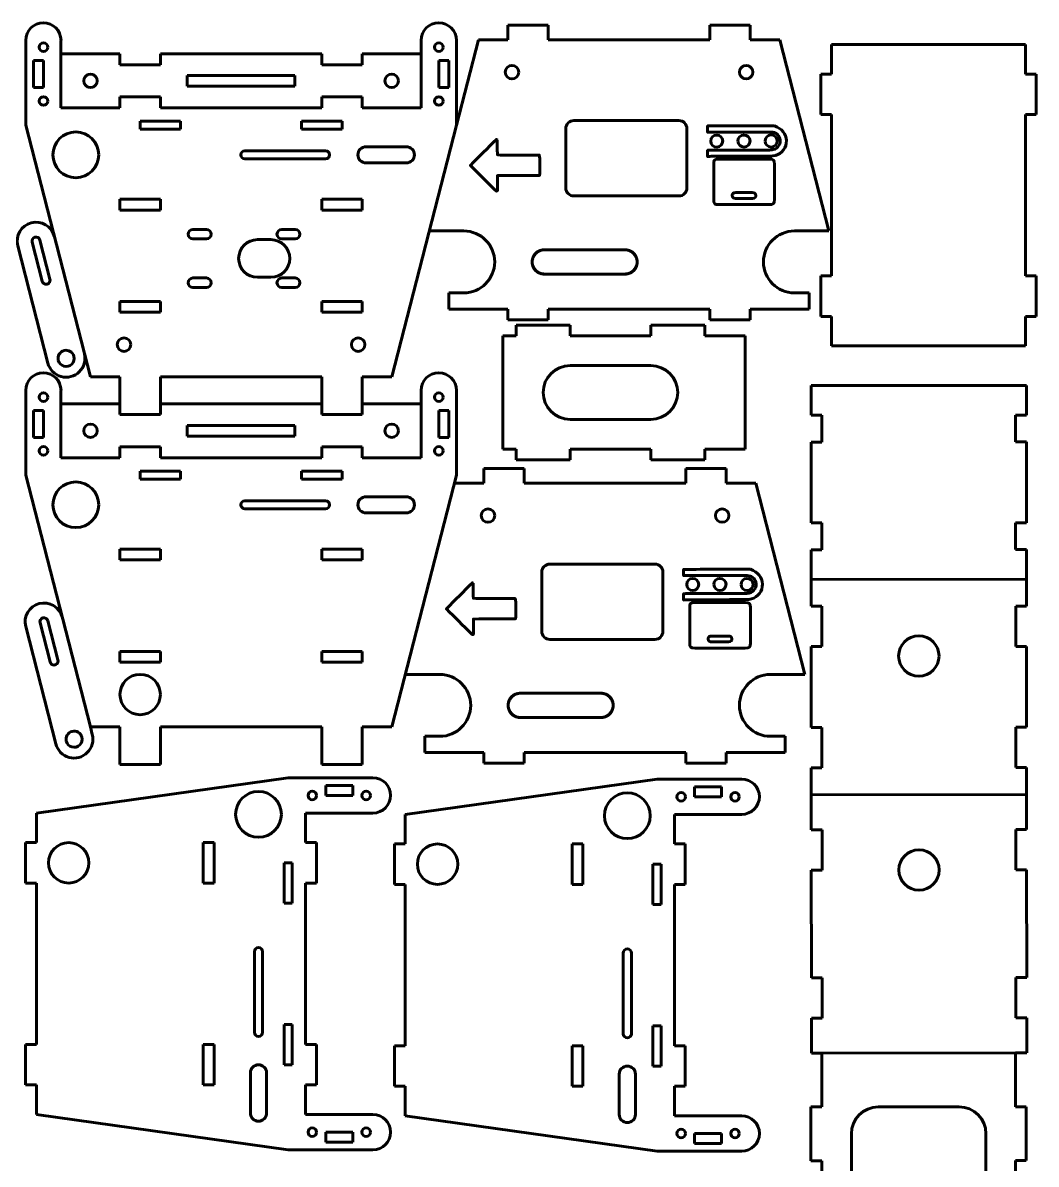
# Model space of a CAD drawing. Header units: millimetres. Extents: x -970 to -33, y -909 to -19.
# Drawn here: x -409.9 to -33.5, y -443.7 to -19.7 of the extents above; entities that cross this region are included whole.
import ezdxf

# ---------------------------------------------------------------- set-up
doc = ezdxf.new("R2010")
doc.units = ezdxf.units.MM
doc.linetypes.add('K5LT_BASIC', pattern=[0])

# ---------------------------------------------------------------- blocks, each defined once
blk = doc.blocks.new('U0')
at = {"color": 150, "linetype": 'K5LT_BASIC', "lineweight": 60, "true_color": 0x0080ff}
for points, knots in [([(-130.67, -57.99), (-130.32, -58.14), (-129.97, -58.3), (-129.62, -58.46), (-127.29, -59.53), (-125.95, -61.93), (-126.3, -64.4), (-126.66, -66.94), (-128.69, -68.89), (-131.29, -69.18), (-131.96, -69.26), (-132.65, -69.26), (-133.33, -69.26), (-140.14, -69.28), (-146.95, -69.28), (-153.77, -69.3), (-154.35, -69.3), (-154.92, -69.37), (-155.5, -69.41), (-155.5, -68.63), (-155.51, -67.85), (-155.51, -67.08), (-154.97, -67.06), (-154.44, -67.02), (-153.9, -67.02), (-146.94, -67.01), (-139.98, -67), (-133.01, -66.99), (-132.38, -66.98), (-131.74, -66.97), (-131.13, -66.82), (-129.22, -66.37), (-128.17, -64.54), (-128.69, -62.67), (-129.07, -61.3), (-130.28, -60.35), (-131.85, -60.31), (-133.8, -60.26), (-135.74, -60.28), (-137.69, -60.29), (-143.63, -60.31), (-149.57, -60.33), (-155.51, -60.35), (-155.51, -59.57), (-155.52, -58.79), (-155.52, -58.01), (-147.23, -58), (-138.95, -57.99), (-130.67, -57.99)], [0, 0, 0, 0, 0.0625, 0.0625, 0.0625, 0.125, 0.125, 0.125, 0.1875, 0.1875, 0.1875, 0.25, 0.25, 0.25, 0.3125, 0.3125, 0.3125, 0.375, 0.375, 0.375, 0.4375, 0.4375, 0.4375, 0.5, 0.5, 0.5, 0.5625, 0.5625, 0.5625, 0.625, 0.625, 0.625, 0.6875, 0.6875, 0.6875, 0.75, 0.75, 0.75, 0.8125, 0.8125, 0.8125, 0.875, 0.875, 0.875, 0.9375, 0.9375, 0.9375, 1, 1, 1, 1]), ([(-233.64, -63.17), (-233.64, -65), (-233.64, -66.84), (-233.63, -68.73), (-232.25, -69.01), (-230.94, -68.83), (-229.65, -68.86), (-228.34, -68.89), (-227.02, -68.86), (-225.71, -68.86), (-224.45, -68.86), (-223.18, -68.86), (-221.92, -68.86), (-220.61, -68.85), (-219.31, -68.85), (-218.04, -68.85), (-217.77, -70.03), (-217.71, -74.43), (-217.93, -76.38), (-223.08, -76.53), (-228.26, -76.37), (-233.58, -76.48), (-233.58, -78.43), (-233.58, -80.3), (-233.58, -82.09), (-233.77, -82.19), (-233.81, -82.21), (-233.85, -82.22), (-233.9, -82.23), (-233.96, -82.24), (-233.99, -82.21), (-234.15, -82.1), (-234.31, -81.99), (-234.45, -81.86), (-237.48, -78.84), (-240.5, -75.82), (-243.64, -72.69), (-240.4, -69.39), (-237.2, -66.18), (-233.96, -63), (-233.86, -63.06), (-233.75, -63.11), (-233.64, -63.17)], [0, 0, 0, 0, 0.071429, 0.071429, 0.071429, 0.142857, 0.142857, 0.142857, 0.214286, 0.214286, 0.214286, 0.285714, 0.285714, 0.285714, 0.357143, 0.357143, 0.357143, 0.428571, 0.428571, 0.428571, 0.5, 0.5, 0.5, 0.571429, 0.571429, 0.571429, 0.642857, 0.642857, 0.642857, 0.714286, 0.714286, 0.714286, 0.785714, 0.785714, 0.785714, 0.857143, 0.857143, 0.857143, 0.928571, 0.928571, 0.928571, 1, 1, 1, 1]), ([(-152.15, -61.4), (-150.9, -61.39), (-149.93, -62.33), (-149.91, -63.58), (-149.88, -64.83), (-150.83, -65.84), (-152.05, -65.89), (-153.32, -65.95), (-154.38, -64.91), (-154.37, -63.62), (-154.36, -62.37), (-153.4, -61.41), (-152.15, -61.4)], [0, 0, 0, 0, 0.25, 0.25, 0.25, 0.5, 0.5, 0.5, 0.75, 0.75, 0.75, 1, 1, 1, 1]), ([(-144.27, -63.67), (-144.3, -62.44), (-143.34, -61.44), (-142.1, -61.39), (-140.87, -61.35), (-139.82, -62.3), (-139.75, -63.51), (-139.68, -64.76), (-140.74, -65.88), (-142, -65.88), (-143.21, -65.89), (-144.24, -64.88), (-144.27, -63.67)], [0, 0, 0, 0, 0.25, 0.25, 0.25, 0.5, 0.5, 0.5, 0.75, 0.75, 0.75, 1, 1, 1, 1]), ([(-134.16, -63.66), (-134.19, -62.46), (-133.21, -61.42), (-131.99, -61.38), (-130.72, -61.33), (-129.73, -62.23), (-129.67, -63.49), (-129.61, -64.79), (-130.62, -65.87), (-131.89, -65.87), (-133.1, -65.88), (-134.13, -64.87), (-134.16, -63.66)], [0, 0, 0, 0, 0.25, 0.25, 0.25, 0.5, 0.5, 0.5, 0.75, 0.75, 0.75, 1, 1, 1, 1]), ([(-141.97, -87.25), (-145.08, -87.25), (-148.2, -87.26), (-151.32, -87.26), (-152.97, -87.25), (-153.22, -87.02), (-153.23, -85.43), (-153.25, -81), (-153.25, -76.57), (-153.24, -72.14), (-153.24, -70.65), (-152.94, -70.34), (-151.44, -70.34), (-145.16, -70.32), (-138.88, -70.31), (-132.6, -70.32), (-131.08, -70.32), (-130.73, -70.68), (-130.72, -72.23), (-130.7, -76.62), (-130.69, -81), (-130.71, -85.38), (-130.71, -86.93), (-131.03, -87.23), (-132.62, -87.23), (-135.74, -87.25), (-138.85, -87.24), (-141.97, -87.25)], [0, 0, 0, 0, 0.111111, 0.111111, 0.111111, 0.222222, 0.222222, 0.222222, 0.333333, 0.333333, 0.333333, 0.444444, 0.444444, 0.444444, 0.555556, 0.555556, 0.555556, 0.666667, 0.666667, 0.666667, 0.777778, 0.777778, 0.777778, 0.888889, 0.888889, 0.888889, 1, 1, 1, 1]), ([(-141.96, -82.78), (-141.96, -82.78), (-141.96, -82.78), (-141.96, -82.78), (-142.98, -82.78), (-144, -82.76), (-145.02, -82.79), (-145.98, -82.82), (-146.47, -83.22), (-146.42, -83.9), (-146.36, -84.7), (-145.81, -84.94), (-145.1, -84.93), (-143.01, -84.93), (-140.92, -84.95), (-138.83, -84.92), (-137.98, -84.9), (-137.54, -84.47), (-137.59, -83.82), (-137.64, -83.01), (-138.19, -82.78), (-138.9, -82.78), (-139.92, -82.78), (-140.94, -82.78), (-141.96, -82.78)], [0, 0, 0, 0, 0.125, 0.125, 0.125, 0.25, 0.25, 0.25, 0.375, 0.375, 0.375, 0.5, 0.5, 0.5, 0.625, 0.625, 0.625, 0.75, 0.75, 0.75, 0.875, 0.875, 0.875, 1, 1, 1, 1]), ([(-139.59, -222.72), (-139.24, -222.88), (-138.89, -223.04), (-138.54, -223.2), (-136.21, -224.27), (-134.87, -226.67), (-135.22, -229.14), (-135.58, -231.68), (-137.61, -233.63), (-140.2, -233.92), (-140.88, -234), (-141.56, -234), (-142.24, -234), (-149.06, -234.02), (-155.87, -234.02), (-162.68, -234.04), (-163.26, -234.04), (-163.84, -234.11), (-164.42, -234.15), (-164.42, -233.37), (-164.42, -232.59), (-164.42, -231.81), (-163.89, -231.79), (-163.35, -231.76), (-162.82, -231.76), (-155.86, -231.75), (-148.89, -231.74), (-141.93, -231.72), (-141.3, -231.72), (-140.65, -231.71), (-140.05, -231.56), (-138.14, -231.11), (-137.09, -229.27), (-137.61, -227.41), (-137.99, -226.04), (-139.2, -225.09), (-140.77, -225.04), (-142.71, -224.99), (-144.66, -225.02), (-146.61, -225.03), (-152.55, -225.04), (-158.49, -225.07), (-164.43, -225.09), (-164.43, -224.31), (-164.43, -223.53), (-164.43, -222.75), (-156.15, -222.74), (-147.87, -222.73), (-139.59, -222.72)], [0, 0, 0, 0, 0.0625, 0.0625, 0.0625, 0.125, 0.125, 0.125, 0.1875, 0.1875, 0.1875, 0.25, 0.25, 0.25, 0.3125, 0.3125, 0.3125, 0.375, 0.375, 0.375, 0.4375, 0.4375, 0.4375, 0.5, 0.5, 0.5, 0.5625, 0.5625, 0.5625, 0.625, 0.625, 0.625, 0.6875, 0.6875, 0.6875, 0.75, 0.75, 0.75, 0.8125, 0.8125, 0.8125, 0.875, 0.875, 0.875, 0.9375, 0.9375, 0.9375, 1, 1, 1, 1]), ([(-242.56, -227.91), (-242.56, -229.74), (-242.55, -231.58), (-242.55, -233.47), (-241.17, -233.74), (-239.86, -233.57), (-238.57, -233.6), (-237.25, -233.63), (-235.94, -233.6), (-234.63, -233.6), (-233.36, -233.6), (-232.1, -233.6), (-230.83, -233.59), (-229.53, -233.59), (-228.23, -233.59), (-226.96, -233.59), (-226.69, -234.77), (-226.63, -239.17), (-226.85, -241.11), (-232, -241.27), (-237.17, -241.11), (-242.5, -241.22), (-242.5, -243.17), (-242.5, -245.04), (-242.5, -246.83), (-242.69, -246.92), (-242.73, -246.95), (-242.77, -246.96), (-242.82, -246.97), (-242.88, -246.98), (-242.91, -246.95), (-243.07, -246.84), (-243.23, -246.73), (-243.37, -246.6), (-246.39, -243.58), (-249.42, -240.56), (-252.55, -237.43), (-249.32, -234.13), (-246.12, -230.92), (-242.88, -227.74), (-242.77, -227.8), (-242.67, -227.85), (-242.56, -227.91)], [0, 0, 0, 0, 0.071429, 0.071429, 0.071429, 0.142857, 0.142857, 0.142857, 0.214286, 0.214286, 0.214286, 0.285714, 0.285714, 0.285714, 0.357143, 0.357143, 0.357143, 0.428571, 0.428571, 0.428571, 0.5, 0.5, 0.5, 0.571429, 0.571429, 0.571429, 0.642857, 0.642857, 0.642857, 0.714286, 0.714286, 0.714286, 0.785714, 0.785714, 0.785714, 0.857143, 0.857143, 0.857143, 0.928571, 0.928571, 0.928571, 1, 1, 1, 1]), ([(-161.07, -226.14), (-159.81, -226.13), (-158.85, -227.07), (-158.83, -228.32), (-158.8, -229.56), (-159.74, -230.58), (-160.96, -230.63), (-162.23, -230.69), (-163.3, -229.65), (-163.29, -228.36), (-163.28, -227.11), (-162.32, -226.15), (-161.07, -226.14)], [0, 0, 0, 0, 0.25, 0.25, 0.25, 0.5, 0.5, 0.5, 0.75, 0.75, 0.75, 1, 1, 1, 1]), ([(-153.19, -228.41), (-153.22, -227.18), (-152.26, -226.17), (-151.01, -226.13), (-149.79, -226.09), (-148.74, -227.04), (-148.67, -228.25), (-148.6, -229.5), (-149.66, -230.62), (-150.92, -230.62), (-152.12, -230.63), (-153.16, -229.62), (-153.19, -228.41)], [0, 0, 0, 0, 0.25, 0.25, 0.25, 0.5, 0.5, 0.5, 0.75, 0.75, 0.75, 1, 1, 1, 1]), ([(-143.08, -228.4), (-143.11, -227.2), (-142.12, -226.16), (-140.9, -226.12), (-139.64, -226.07), (-138.65, -226.97), (-138.59, -228.23), (-138.53, -229.53), (-139.53, -230.61), (-140.81, -230.61), (-142.01, -230.62), (-143.05, -229.61), (-143.08, -228.4)], [0, 0, 0, 0, 0.25, 0.25, 0.25, 0.5, 0.5, 0.5, 0.75, 0.75, 0.75, 1, 1, 1, 1]), ([(-150.88, -251.99), (-154, -251.99), (-157.12, -252), (-160.23, -251.99), (-161.88, -251.99), (-162.14, -251.76), (-162.15, -250.17), (-162.17, -245.74), (-162.17, -241.31), (-162.16, -236.88), (-162.16, -235.39), (-161.86, -235.08), (-160.36, -235.08), (-154.08, -235.06), (-147.79, -235.05), (-141.51, -235.06), (-139.99, -235.06), (-139.64, -235.42), (-139.64, -236.97), (-139.62, -241.36), (-139.61, -245.74), (-139.62, -250.12), (-139.63, -251.67), (-139.95, -251.97), (-141.54, -251.97), (-144.65, -251.99), (-147.77, -251.98), (-150.88, -251.99)], [0, 0, 0, 0, 0.111111, 0.111111, 0.111111, 0.222222, 0.222222, 0.222222, 0.333333, 0.333333, 0.333333, 0.444444, 0.444444, 0.444444, 0.555556, 0.555556, 0.555556, 0.666667, 0.666667, 0.666667, 0.777778, 0.777778, 0.777778, 0.888889, 0.888889, 0.888889, 1, 1, 1, 1]), ([(-150.88, -247.52), (-150.88, -247.52), (-150.88, -247.52), (-150.88, -247.52), (-151.9, -247.52), (-152.92, -247.5), (-153.94, -247.53), (-154.9, -247.56), (-155.38, -247.96), (-155.33, -248.64), (-155.28, -249.44), (-154.73, -249.67), (-154.02, -249.67), (-151.93, -249.67), (-149.84, -249.69), (-147.75, -249.66), (-146.9, -249.64), (-146.46, -249.21), (-146.5, -248.56), (-146.56, -247.75), (-147.11, -247.52), (-147.82, -247.52), (-148.84, -247.52), (-149.86, -247.52), (-150.88, -247.52)], [0, 0, 0, 0, 0.125, 0.125, 0.125, 0.25, 0.25, 0.25, 0.375, 0.375, 0.375, 0.5, 0.5, 0.5, 0.625, 0.625, 0.625, 0.75, 0.75, 0.75, 0.875, 0.875, 0.875, 1, 1, 1, 1])]:
    blk.add_open_spline(points, degree=3, knots=knots, dxfattribs=at)
blk = doc.blocks.new('U1')
at = {"color": 150, "linetype": 'K5LT_BASIC', "lineweight": 60, "true_color": 0x0080ff}
for p, q in [((-229.69, -26.04), (-229.69, -20.54)), ((-229.69, -20.54), (-214.69, -20.54)), ((-214.69, -20.54), (-214.69, -26.04)), ((-154.69, -26.04), (-154.69, -20.54)), ((-154.69, -20.54), (-139.69, -20.54)), ((-139.69, -20.54), (-139.69, -26.04)), ((-408.83, -51.26), (-408.83, -26.26)), ((-395.74, -26.26), (-395.74, -51.26)), ((-261.93, -51.26), (-261.93, -26.26)), ((-248.83, -57.76), (-240.69, -26.04)), ((-248.83, -26.26), (-248.83, -51.26)), ((-240.69, -26.04), (-229.69, -26.04)), ((-214.69, -26.04), (-154.69, -26.04)), ((-139.69, -26.04), (-128.69, -26.04)), ((-128.69, -26.04), (-110.46, -97.05)), ((-109.45, -38.76), (-109.45, -27.76)), ((-109.45, -27.76), (-37.45, -27.76)), ((-37.45, -27.76), (-37.45, -38.76)), ((-405.98, -33.76), (-402.28, -33.76)), ((-405.98, -43.76), (-405.98, -33.76)), ((-402.28, -33.76), (-402.28, -43.76)), ((-373.83, -31.26), (-395.74, -31.26)), ((-373.83, -35.26), (-373.83, -31.26)), ((-298.83, -31.26), (-358.83, -31.26)), ((-358.83, -31.26), (-358.83, -35.26)), ((-298.83, -35.26), (-298.83, -31.26)), ((-261.93, -31.26), (-283.83, -31.26)), ((-283.83, -31.26), (-283.83, -35.26)), ((-251.68, -33.76), (-255.38, -33.76)), ((-255.38, -33.76), (-255.38, -43.76)), ((-251.68, -43.76), (-251.68, -33.76)), ((-358.83, -35.26), (-373.83, -35.26)), ((-283.83, -35.26), (-298.83, -35.26)), ((-308.83, -39.26), (-348.83, -39.26)), ((-348.83, -39.26), (-348.83, -43.26)), ((-308.83, -43.26), (-308.83, -39.26)), ((-113.45, -53.76), (-113.45, -38.76)), ((-113.45, -38.76), (-109.45, -38.76)), ((-37.45, -38.76), (-33.45, -38.76)), ((-33.45, -38.76), (-33.45, -53.76)), ((-402.28, -43.76), (-405.98, -43.76)), ((-348.83, -43.26), (-308.83, -43.26)), ((-255.38, -43.76), (-251.68, -43.76)), ((-373.83, -51.26), (-373.83, -47.26)), ((-373.83, -47.26), (-358.83, -47.26)), ((-358.83, -47.26), (-358.83, -51.26)), ((-298.83, -51.26), (-298.83, -47.26)), ((-298.83, -47.26), (-283.83, -47.26)), ((-283.83, -47.26), (-283.83, -51.26)), ((-408.83, -57.76), (-408.83, -51.26)), ((-395.74, -51.26), (-373.83, -51.26)), ((-358.83, -51.26), (-298.83, -51.26)), ((-283.83, -51.26), (-261.93, -51.26)), ((-248.83, -51.26), (-248.83, -57.76)), ((-109.45, -53.76), (-113.45, -53.76)), ((-109.45, -113.76), (-109.45, -53.76)), ((-37.45, -53.76), (-37.45, -113.76)), ((-33.45, -53.76), (-37.45, -53.76)), ((-384.83, -151.26), (-408.83, -57.76)), ((-351.33, -56.26), (-366.33, -56.26)), ((-366.33, -56.26), (-366.33, -59.26)), ((-366.33, -59.26), (-351.33, -59.26)), ((-351.33, -59.26), (-351.33, -56.26)), ((-291.33, -56.26), (-306.33, -56.26)), ((-306.33, -56.26), (-306.33, -59.26)), ((-306.33, -59.26), (-291.33, -59.26)), ((-291.33, -59.26), (-291.33, -56.26)), ((-248.83, -57.76), (-272.83, -151.26)), ((-208.19, -81.04), (-208.19, -59.04)), ((-205.19, -56.04), (-166.19, -56.04)), ((-163.19, -59.04), (-163.19, -81.04)), ((-327.43, -67.26), (-297.43, -67.26)), ((-282.43, -65.76), (-267.43, -65.76)), ((-297.43, -70.26), (-327.43, -70.26)), ((-267.43, -71.76), (-282.43, -71.76)), ((-166.19, -84.04), (-205.19, -84.04)), ((-373.83, -85.26), (-358.83, -85.26)), ((-373.83, -89.26), (-373.83, -85.26)), ((-358.83, -85.26), (-358.83, -89.26)), ((-298.83, -85.26), (-283.83, -85.26)), ((-298.83, -89.26), (-298.83, -85.26)), ((-283.83, -85.26), (-283.83, -89.26)), ((-358.83, -89.26), (-373.83, -89.26)), ((-283.83, -89.26), (-298.83, -89.26)), ((-341.74, -96.51), (-346.74, -96.51)), ((-313.74, -96.51), (-308.74, -96.51)), ((-251.1, -97.05), (-258.92, -97.05)), ((-246.1, -97.05), (-251.1, -97.05)), ((-118.28, -97.05), (-123.28, -97.05)), ((-110.46, -97.05), (-118.28, -97.05)), ((-402.74, -115.69), (-406.47, -101.16)), ((-403.56, -100.41), (-399.83, -114.94)), ((-346.74, -100.01), (-341.74, -100.01)), ((-322.74, -100.26), (-317.74, -100.26)), ((-308.74, -100.01), (-313.74, -100.01)), ((-400.61, -146.11), (-411.8, -102.53)), ((-317.74, -114.26), (-322.74, -114.26)), ((-113.45, -128.76), (-113.45, -113.76)), ((-113.45, -113.76), (-109.45, -113.76)), ((-37.45, -113.76), (-33.45, -113.76)), ((-33.45, -113.76), (-33.45, -128.76)), ((-341.74, -114.51), (-346.74, -114.51)), ((-346.74, -118.01), (-341.74, -118.01)), ((-308.74, -114.51), (-313.74, -114.51)), ((-313.74, -118.01), (-308.74, -118.01)), ((-251.6, -126.04), (-251.6, -120.03)), ((-251.6, -120.03), (-246.1, -120.03)), ((-123.28, -120.03), (-117.78, -120.03)), ((-117.78, -120.03), (-117.78, -126.04)), ((-373.83, -123.26), (-358.83, -123.26)), ((-373.83, -127.26), (-373.83, -123.26)), ((-358.83, -123.26), (-358.83, -127.26)), ((-298.83, -123.26), (-283.83, -123.26)), ((-298.83, -127.26), (-298.83, -123.26)), ((-283.83, -123.26), (-283.83, -127.26)), ((-229.69, -126.04), (-251.6, -126.04)), ((-229.69, -130.04), (-229.69, -126.04)), ((-154.69, -126.04), (-214.69, -126.04)), ((-214.69, -126.04), (-214.69, -130.04)), ((-154.69, -130.04), (-154.69, -126.04)), ((-117.78, -126.04), (-139.69, -126.04)), ((-139.69, -126.04), (-139.69, -130.04)), ((-358.83, -127.26), (-373.83, -127.26)), ((-283.83, -127.26), (-298.83, -127.26)), ((-214.69, -130.04), (-229.69, -130.04)), ((-139.69, -130.04), (-154.69, -130.04)), ((-109.45, -128.76), (-113.45, -128.76)), ((-109.45, -139.76), (-109.45, -128.76)), ((-33.45, -128.76), (-37.45, -128.76)), ((-37.45, -128.76), (-37.45, -139.76)), ((-226.6, -136.04), (-226.6, -132.04)), ((-226.6, -132.04), (-206.6, -132.04)), ((-206.6, -132.04), (-206.6, -136.04)), ((-176.6, -136.04), (-176.6, -132.04)), ((-176.6, -132.04), (-156.6, -132.04)), ((-156.6, -132.04), (-156.6, -136.04)), ((-231.6, -178.04), (-231.6, -136.04)), ((-231.6, -136.04), (-226.6, -136.04)), ((-206.6, -136.04), (-176.6, -136.04)), ((-156.6, -136.04), (-141.6, -136.04)), ((-141.6, -136.04), (-141.6, -178.04)), ((-37.45, -139.76), (-109.45, -139.76)), ((-206.6, -147.04), (-176.6, -147.04)), ((-373.83, -151.26), (-384.83, -151.26)), ((-373.83, -165.26), (-373.83, -151.26)), ((-298.83, -151.26), (-358.83, -151.26)), ((-358.83, -151.26), (-358.83, -165.26)), ((-298.83, -165.26), (-298.83, -151.26)), ((-272.83, -151.26), (-283.83, -151.26)), ((-283.83, -151.26), (-283.83, -165.26)), ((-408.83, -181.26), (-408.83, -156.26)), ((-395.74, -156.26), (-395.74, -181.26)), ((-261.93, -181.26), (-261.93, -156.26)), ((-248.83, -156.26), (-248.83, -181.26)), ((-37.1, -154.42), (-117.1, -154.47)), ((-117.1, -154.47), (-117.1, -165.47)), ((-37.1, -165.42), (-37.1, -154.42)), ((-405.98, -173.76), (-405.98, -163.76)), ((-405.98, -163.76), (-402.28, -163.76)), ((-402.28, -163.76), (-402.28, -173.76)), ((-373.83, -161.26), (-395.74, -161.26)), ((-358.83, -165.26), (-373.83, -165.26)), ((-298.83, -161.26), (-358.83, -161.26)), ((-283.83, -165.26), (-298.83, -165.26)), ((-261.93, -161.26), (-283.83, -161.26)), ((-255.38, -163.76), (-255.38, -173.76)), ((-251.68, -163.76), (-255.38, -163.76)), ((-251.68, -173.76), (-251.68, -163.76)), ((-308.83, -169.26), (-348.83, -169.26)), ((-348.83, -169.26), (-348.83, -173.26)), ((-308.83, -173.26), (-308.83, -169.26)), ((-176.6, -167.04), (-206.6, -167.04)), ((-117.1, -165.47), (-113.1, -165.46)), ((-113.1, -165.46), (-113.09, -175.46)), ((-41.09, -175.42), (-41.1, -165.42)), ((-41.1, -165.42), (-37.1, -165.42)), ((-402.28, -173.76), (-405.98, -173.76)), ((-348.83, -173.26), (-308.83, -173.26)), ((-255.38, -173.76), (-251.68, -173.76)), ((-373.83, -181.26), (-373.83, -177.26)), ((-373.83, -177.26), (-358.83, -177.26)), ((-358.83, -177.26), (-358.83, -181.26)), ((-298.83, -181.26), (-298.83, -177.26)), ((-298.83, -177.26), (-283.83, -177.26)), ((-283.83, -177.26), (-283.83, -181.26)), ((-226.6, -178.04), (-231.6, -178.04)), ((-226.6, -182.04), (-226.6, -178.04)), ((-176.6, -178.04), (-206.6, -178.04)), ((-206.6, -178.04), (-206.6, -182.04)), ((-176.6, -182.04), (-176.6, -178.04)), ((-141.6, -178.04), (-156.6, -178.04)), ((-156.6, -178.04), (-156.6, -182.04)), ((-113.09, -175.46), (-117.09, -175.47)), ((-117.09, -175.47), (-117.07, -205.47)), ((-37.09, -175.42), (-41.09, -175.42)), ((-37.07, -205.42), (-37.09, -175.42)), ((-408.83, -187.76), (-408.83, -181.26)), ((-395.74, -181.26), (-373.83, -181.26)), ((-358.83, -181.26), (-298.83, -181.26)), ((-283.83, -181.26), (-261.93, -181.26)), ((-248.83, -181.26), (-248.83, -187.76)), ((-206.6, -182.04), (-226.6, -182.04)), ((-156.6, -182.04), (-176.6, -182.04)), ((-351.33, -186.26), (-366.33, -186.26)), ((-366.33, -186.26), (-366.33, -189.26)), ((-351.33, -189.26), (-351.33, -186.26)), ((-291.33, -186.26), (-306.33, -186.26)), ((-306.33, -186.26), (-306.33, -189.26)), ((-291.33, -189.26), (-291.33, -186.26)), ((-238.61, -190.78), (-238.61, -185.28)), ((-238.61, -185.28), (-223.61, -185.28)), ((-223.61, -185.28), (-223.61, -190.78)), ((-163.61, -190.78), (-163.61, -185.28)), ((-163.61, -185.28), (-148.61, -185.28)), ((-148.61, -185.28), (-148.61, -190.78)), ((-384.83, -281.26), (-408.83, -187.76)), ((-366.33, -189.26), (-351.33, -189.26)), ((-306.33, -189.26), (-291.33, -189.26)), ((-248.83, -187.76), (-272.83, -281.26)), ((-249.61, -190.78), (-238.61, -190.78)), ((-223.61, -190.78), (-163.61, -190.78)), ((-148.61, -190.78), (-137.61, -190.78)), ((-137.61, -190.78), (-119.38, -261.79)), ((-297.43, -197.26), (-327.43, -197.26)), ((-282.43, -195.76), (-267.43, -195.76)), ((-327.43, -200.26), (-297.43, -200.26)), ((-267.43, -201.76), (-282.43, -201.76)), ((-117.07, -205.47), (-113.07, -205.46)), ((-113.07, -205.46), (-113.07, -215.46)), ((-41.07, -215.42), (-41.07, -205.42)), ((-41.07, -205.42), (-37.07, -205.42)), ((-358.83, -215.26), (-373.83, -215.26)), ((-373.83, -215.26), (-373.83, -219.26)), ((-358.83, -219.26), (-358.83, -215.26)), ((-283.83, -215.26), (-298.83, -215.26)), ((-298.83, -215.26), (-298.83, -219.26)), ((-283.83, -219.26), (-283.83, -215.26)), ((-113.07, -215.46), (-117.07, -215.47)), ((-117.07, -215.47), (-117.06, -226.47)), ((-37.07, -215.42), (-41.07, -215.42)), ((-37.06, -226.42), (-37.07, -215.42)), ((-373.83, -219.26), (-358.83, -219.26)), ((-298.83, -219.26), (-283.83, -219.26)), ((-217.11, -245.78), (-217.11, -223.78)), ((-214.11, -220.78), (-175.11, -220.78)), ((-172.11, -223.78), (-172.11, -245.78)), ((-37.06, -226.42), (-117.06, -226.47)), ((-117.06, -226.47), (-117.05, -236.47)), ((-37.05, -236.42), (-37.06, -226.42)), ((-117.05, -236.47), (-113.05, -236.46)), ((-113.05, -236.46), (-113.04, -251.46)), ((-41.04, -251.42), (-41.05, -236.42)), ((-41.05, -236.42), (-37.05, -236.42)), ((-397.66, -287.59), (-408.85, -244)), ((-399.79, -257.16), (-403.52, -242.63)), ((-400.62, -241.89), (-396.89, -256.42)), ((-175.11, -248.78), (-214.11, -248.78)), ((-358.83, -253.26), (-373.83, -253.26)), ((-373.83, -253.26), (-373.83, -257.26)), ((-358.83, -257.26), (-358.83, -253.26)), ((-283.83, -253.26), (-298.83, -253.26)), ((-298.83, -253.26), (-298.83, -257.26)), ((-283.83, -257.26), (-283.83, -253.26)), ((-113.04, -251.46), (-117.04, -251.47)), ((-117.04, -251.47), (-117.02, -281.47)), ((-37.04, -251.42), (-41.04, -251.42)), ((-37.02, -281.42), (-37.04, -251.42)), ((-373.83, -257.26), (-358.83, -257.26)), ((-298.83, -257.26), (-283.83, -257.26)), ((-260.01, -261.79), (-267.83, -261.79)), ((-255.01, -261.79), (-260.01, -261.79)), ((-127.2, -261.79), (-132.2, -261.79)), ((-119.38, -261.79), (-127.2, -261.79)), ((-384.83, -281.26), (-384.1, -284.11)), ((-373.83, -281.26), (-384.83, -281.26)), ((-373.83, -285.26), (-373.83, -281.26)), ((-298.83, -281.26), (-358.83, -281.26)), ((-358.83, -281.26), (-358.83, -285.26)), ((-298.83, -285.26), (-298.83, -281.26)), ((-272.83, -281.26), (-283.83, -281.26)), ((-283.83, -281.26), (-283.83, -285.26)), ((-117.02, -281.47), (-113.02, -281.46)), ((-113.02, -281.46), (-113.02, -296.46)), ((-41.02, -296.42), (-41.02, -281.42)), ((-41.02, -281.42), (-37.02, -281.42)), ((-373.83, -295.26), (-373.83, -285.26)), ((-358.83, -285.26), (-358.83, -295.26)), ((-298.83, -295.26), (-298.83, -285.26)), ((-283.83, -285.26), (-283.83, -295.26)), ((-260.51, -290.78), (-260.51, -284.77)), ((-260.51, -284.77), (-255.01, -284.77)), ((-132.2, -284.77), (-126.7, -284.77)), ((-126.7, -284.77), (-126.7, -290.78)), ((-238.61, -290.78), (-260.51, -290.78)), ((-238.61, -294.78), (-238.61, -290.78)), ((-163.61, -290.78), (-223.61, -290.78)), ((-223.61, -290.78), (-223.61, -294.78)), ((-163.61, -294.78), (-163.61, -290.78)), ((-126.7, -290.78), (-148.61, -290.78)), ((-148.61, -290.78), (-148.61, -294.78)), ((-358.83, -295.26), (-373.83, -295.26)), ((-283.83, -295.26), (-298.83, -295.26)), ((-223.61, -294.78), (-238.61, -294.78)), ((-148.61, -294.78), (-163.61, -294.78)), ((-113.02, -296.46), (-117.02, -296.47)), ((-117.02, -296.47), (-117.01, -306.47)), ((-37.02, -296.42), (-41.02, -296.42)), ((-37.01, -306.42), (-37.02, -296.42)), ((-404.87, -313.28), (-311.34, -300.19)), ((-311.34, -300.19), (-304.87, -300.19)), ((-304.87, -300.19), (-279.87, -300.19)), ((-267.83, -313.78), (-174.3, -300.69)), ((-174.3, -300.69), (-167.83, -300.69)), ((-167.83, -300.69), (-142.83, -300.69)), ((-287.37, -303.03), (-297.37, -303.03)), ((-297.37, -303.03), (-297.37, -306.73)), ((-287.37, -306.73), (-287.37, -303.03)), ((-150.33, -303.53), (-160.33, -303.53)), ((-160.33, -303.53), (-160.33, -307.23)), ((-150.33, -307.23), (-150.33, -303.53)), ((-297.37, -306.73), (-287.37, -306.73)), ((-160.33, -307.23), (-150.33, -307.23)), ((-37.01, -306.42), (-117.01, -306.47)), ((-117.01, -306.47), (-117, -319.47)), ((-37, -319.42), (-37.01, -306.42)), ((-404.87, -324.28), (-404.87, -313.28)), ((-279.87, -313.28), (-304.87, -313.28)), ((-304.87, -313.28), (-304.87, -324.28)), ((-267.83, -324.78), (-267.83, -313.78)), ((-142.83, -313.78), (-167.83, -313.78)), ((-167.83, -313.78), (-167.83, -324.78)), ((-117, -319.47), (-113, -319.46)), ((-113, -319.46), (-112.99, -334.46)), ((-40.99, -334.42), (-41, -319.42)), ((-41, -319.42), (-37, -319.42)), ((-408.87, -339.28), (-408.87, -324.28)), ((-408.87, -324.28), (-404.87, -324.28)), ((-342.87, -339.28), (-342.87, -324.28)), ((-342.87, -324.28), (-338.87, -324.28)), ((-338.87, -324.28), (-338.87, -339.28)), ((-304.87, -324.28), (-300.87, -324.28)), ((-300.87, -324.28), (-300.87, -339.28)), ((-271.83, -339.78), (-271.83, -324.78)), ((-271.83, -324.78), (-267.83, -324.78)), ((-205.83, -339.78), (-205.83, -324.78)), ((-205.83, -324.78), (-201.83, -324.78)), ((-201.83, -324.78), (-201.83, -339.78)), ((-167.83, -324.78), (-163.83, -324.78)), ((-163.83, -324.78), (-163.83, -339.78)), ((-309.87, -331.78), (-312.87, -331.78)), ((-312.87, -331.78), (-312.87, -346.78)), ((-309.87, -346.78), (-309.87, -331.78)), ((-172.83, -332.28), (-175.83, -332.28)), ((-175.83, -332.28), (-175.83, -347.28)), ((-172.83, -347.28), (-172.83, -332.28)), ((-112.99, -334.46), (-116.99, -334.47)), ((-116.99, -334.47), (-116.97, -374.47)), ((-36.99, -334.42), (-40.99, -334.42)), ((-36.97, -374.42), (-36.99, -334.42)), ((-404.87, -339.28), (-408.87, -339.28)), ((-404.87, -399.28), (-404.87, -339.28)), ((-338.87, -339.28), (-342.87, -339.28)), ((-300.87, -339.28), (-304.87, -339.28)), ((-304.87, -339.28), (-304.87, -399.28)), ((-267.83, -339.78), (-271.83, -339.78)), ((-267.83, -399.78), (-267.83, -339.78)), ((-201.83, -339.78), (-205.83, -339.78)), ((-163.83, -339.78), (-167.83, -339.78)), ((-167.83, -339.78), (-167.83, -399.78)), ((-312.87, -346.78), (-309.87, -346.78)), ((-175.83, -347.28), (-172.83, -347.28)), ((-323.87, -394.78), (-323.87, -364.78)), ((-320.87, -364.78), (-320.87, -394.78)), ((-186.83, -395.28), (-186.83, -365.28)), ((-183.83, -365.28), (-183.83, -395.28)), ((-116.97, -374.47), (-112.97, -374.46)), ((-112.97, -374.46), (-112.96, -389.46)), ((-40.96, -389.42), (-40.97, -374.42)), ((-40.97, -374.42), (-36.97, -374.42)), ((-112.96, -389.46), (-116.96, -389.47)), ((-116.96, -389.47), (-116.95, -402.47)), ((-36.96, -389.42), (-40.96, -389.42)), ((-36.95, -402.42), (-36.96, -389.42)), ((-312.87, -391.78), (-312.87, -406.78)), ((-309.87, -391.78), (-312.87, -391.78)), ((-309.87, -406.78), (-309.87, -391.78)), ((-175.83, -392.28), (-175.83, -407.28)), ((-172.83, -392.28), (-175.83, -392.28)), ((-172.83, -407.28), (-172.83, -392.28)), ((-408.87, -414.28), (-408.87, -399.28)), ((-408.87, -399.28), (-404.87, -399.28)), ((-342.87, -414.28), (-342.87, -399.28)), ((-342.87, -399.28), (-338.87, -399.28)), ((-338.87, -399.28), (-338.87, -414.28)), ((-304.87, -399.28), (-300.87, -399.28)), ((-300.87, -399.28), (-300.87, -414.28)), ((-271.83, -414.78), (-271.83, -399.78)), ((-271.83, -399.78), (-267.83, -399.78)), ((-205.83, -414.78), (-205.83, -399.78)), ((-205.83, -399.78), (-201.83, -399.78)), ((-201.83, -399.78), (-201.83, -414.78)), ((-167.83, -399.78), (-163.83, -399.78)), ((-163.83, -399.78), (-163.83, -414.78)), ((-116.95, -402.47), (-113.13, -402.46)), ((-41.13, -402.42), (-113.13, -402.46)), ((-113.13, -402.46), (-113.12, -422.46)), ((-41.12, -422.42), (-41.13, -402.42)), ((-41.13, -402.42), (-36.95, -402.42)), ((-312.87, -406.78), (-309.87, -406.78)), ((-325.37, -424.78), (-325.37, -409.78)), ((-319.37, -409.78), (-319.37, -424.78)), ((-188.33, -425.28), (-188.33, -410.28)), ((-182.33, -410.28), (-182.33, -425.28)), ((-175.83, -407.28), (-172.83, -407.28)), ((-404.87, -414.28), (-408.87, -414.28)), ((-404.87, -425.28), (-404.87, -414.28)), ((-338.87, -414.28), (-342.87, -414.28)), ((-300.87, -414.28), (-304.87, -414.28)), ((-304.87, -414.28), (-304.87, -425.28)), ((-267.83, -414.78), (-271.83, -414.78)), ((-267.83, -425.78), (-267.83, -414.78)), ((-201.83, -414.78), (-205.83, -414.78)), ((-163.83, -414.78), (-167.83, -414.78)), ((-167.83, -414.78), (-167.83, -425.78)), ((-113.12, -422.46), (-117.12, -422.47)), ((-117.12, -422.47), (-117.11, -442.47)), ((-92.12, -422.45), (-62.12, -422.43)), ((-37.12, -422.42), (-41.12, -422.42)), ((-37.11, -442.42), (-37.12, -422.42)), ((-311.34, -438.37), (-404.87, -425.28)), ((-304.87, -425.28), (-279.87, -425.28)), ((-174.3, -438.87), (-267.83, -425.78)), ((-167.83, -425.78), (-142.83, -425.78)), ((-287.37, -431.83), (-297.37, -431.83)), ((-297.37, -431.83), (-297.37, -435.53)), ((-287.37, -435.53), (-287.37, -431.83)), ((-150.33, -432.33), (-160.33, -432.33)), ((-160.33, -432.33), (-160.33, -436.03)), ((-150.33, -436.03), (-150.33, -432.33)), ((-102.08, -492.46), (-102.11, -432.46)), ((-52.11, -432.43), (-52.08, -492.43)), ((-297.37, -435.53), (-287.37, -435.53)), ((-160.33, -436.03), (-150.33, -436.03)), ((-304.87, -438.37), (-311.34, -438.37)), ((-279.87, -438.37), (-304.87, -438.37)), ((-167.83, -438.87), (-174.3, -438.87)), ((-142.83, -438.87), (-167.83, -438.87)), ((-117.11, -442.47), (-113.11, -442.46)), ((-113.11, -442.46), (-113.08, -482.46)), ((-41.11, -442.42), (-37.11, -442.42)), ((-41.08, -482.42), (-41.11, -442.42))]:
    blk.add_line(p, q, dxfattribs=at)
for centre, radius in [((-402.28, -28.76), 1.6), ((-255.38, -28.76), 1.6), ((-228.19, -38.04), 2.5), ((-141.19, -38.04), 2.5), ((-384.78, -41.26), 2.5), ((-272.88, -41.26), 2.5), ((-402.28, -48.76), 1.6), ((-255.38, -48.76), 1.6), ((-390.24, -68.76), 8.5), ((-372.33, -139.26), 2.5), ((-285.33, -139.26), 2.5), ((-402.28, -158.76), 1.6), ((-255.38, -158.76), 1.6), ((-384.78, -171.26), 2.5), ((-272.88, -171.26), 2.5), ((-402.28, -178.76), 1.6), ((-255.38, -178.76), 1.6), ((-390.24, -198.76), 8.5), ((-237.11, -202.78), 2.5), ((-150.11, -202.78), 2.5), ((-77.04, -254.94), 7.5), ((-366.33, -269.26), 7.5), ((-322.37, -313.78), 8.5), ((-302.37, -306.73), 1.6), ((-282.37, -306.73), 1.6), ((-185.33, -314.28), 8.5), ((-165.33, -307.23), 1.6), ((-145.33, -307.23), 1.6), ((-392.87, -331.78), 7.5), ((-255.83, -332.28), 7.5), ((-76.99, -334.44), 7.5), ((-302.37, -431.83), 1.6), ((-282.37, -431.83), 1.6), ((-165.33, -432.33), 1.6), ((-145.33, -432.33), 1.6)]:
    blk.add_circle(centre, radius, dxfattribs=at)
for centre, radius, start, end in [((-402.28, -26.26), 6.55, 0, 180), ((-255.38, -26.26), 6.55, 0, 180), ((-205.19, -59.04), 3, 90, 180), ((-166.19, -59.04), 3, 0, 90), ((-327.43, -68.76), 1.5, 90, 270), ((-297.43, -68.76), 1.5, 270, 90), ((-282.43, -68.76), 3, 90, 270), ((-267.43, -68.76), 3, 270, 90), ((-205.19, -81.04), 3, 180, 270), ((-166.19, -81.04), 3, 270, 0), ((-405.02, -100.79), 7, 14.3961, 194.3961), ((-346.74, -98.26), 1.75, 90, 270), ((-341.74, -98.26), 1.75, 270, 90), ((-313.74, -98.26), 1.75, 90, 270), ((-308.74, -98.26), 1.75, 270, 90), ((-246.1, -108.54), 11.49, 270, 90), ((-123.28, -108.54), 11.49, 90, 270), ((-405.02, -100.79), 1.5, 14.3961, 194.3961), ((-322.74, -107.26), 7, 90, 270), ((-317.74, -107.26), 7, 270, 90), ((-401.29, -115.31), 1.5, 194.3961, 14.3961), ((-346.74, -116.26), 1.75, 90, 270), ((-341.74, -116.26), 1.75, 270, 90), ((-313.74, -116.26), 1.75, 90, 270), ((-308.74, -116.26), 1.75, 270, 90), ((-393.83, -144.37), 7, 194.3961, 14.3961), ((-393.83, -144.37), 3, 14.3961, 194.3961), ((-393.83, -144.37), 3, 194.3961, 14.3961), ((-206.6, -157.04), 10, 90, 270), ((-176.6, -157.04), 10, 270, 90), ((-402.28, -156.26), 6.55, 0, 180), ((-255.38, -156.26), 6.55, 0, 180), ((-327.43, -198.76), 1.5, 90, 270), ((-297.43, -198.76), 1.5, 270, 90), ((-282.43, -198.76), 3, 90, 270), ((-267.43, -198.76), 3, 270, 90), ((-214.11, -223.78), 3, 90, 180), ((-175.11, -223.78), 3, 0, 90), ((-402.07, -242.26), 7, 14.3961, 194.3961), ((-402.07, -242.26), 1.5, 14.3961, 194.3961), ((-214.11, -245.78), 3, 180, 270), ((-175.11, -245.78), 3, 270, 0), ((-398.34, -256.79), 1.5, 194.3961, 14.3961), ((-255.01, -273.28), 11.49, 270, 90), ((-132.2, -273.28), 11.49, 90, 270), ((-390.88, -285.85), 3, 14.3961, 194.3961), ((-390.88, -285.85), 7, 194.3961, 14.3961), ((-390.88, -285.85), 3, 194.3961, 14.3961), ((-279.87, -306.73), 6.55, 270, 90), ((-142.83, -307.23), 6.55, 270, 90), ((-322.37, -364.78), 1.5, 0, 180), ((-185.33, -365.28), 1.5, 0, 180), ((-322.37, -394.78), 1.5, 180, 0), ((-185.33, -395.28), 1.5, 180, 0), ((-322.37, -409.78), 3, 0, 180), ((-185.33, -410.28), 3, 0, 180), ((-92.11, -432.45), 10, 90.0354, 180.0354), ((-62.11, -432.43), 10, 0.0354, 90.0354), ((-322.37, -424.78), 3, 180, 0), ((-279.87, -431.83), 6.55, 270, 90), ((-185.33, -425.28), 3, 180, 0), ((-142.83, -432.33), 6.55, 270, 90)]:
    blk.add_arc(centre, radius, start, end, dxfattribs=at)
for points, knots in [([(-216.19, -113.04), (-216.31, -113.04), (-216.56, -113.03), (-216.92, -112.99), (-217.27, -112.92), (-217.6, -112.82), (-217.94, -112.69), (-218.27, -112.54), (-218.6, -112.35), (-218.92, -112.13), (-219.22, -111.88), (-219.5, -111.6), (-219.76, -111.29), (-220, -110.95), (-220.21, -110.59), (-220.38, -110.21), (-220.51, -109.81), (-220.61, -109.4), (-220.68, -108.98), (-220.7, -108.56), (-220.68, -108.14), (-220.62, -107.72), (-220.52, -107.31), (-220.39, -106.92), (-220.23, -106.54), (-220.03, -106.18), (-219.8, -105.84), (-219.54, -105.53), (-219.27, -105.25), (-218.97, -105), (-218.66, -104.78), (-218.34, -104.58), (-218.01, -104.42), (-217.67, -104.29), (-217.34, -104.19), (-217, -104.11), (-216.69, -104.07), (-216.42, -104.05), (-216.26, -104.04), (-216.19, -104.04)], [4.712389, 4.712389, 4.712389, 4.712389, 4.841476, 4.956075, 5.053656, 5.150362, 5.242673, 5.332213, 5.419825, 5.50502, 5.588704, 5.670254, 5.750638, 5.829393, 5.906757, 5.982959, 6.058218, 6.132751, 6.206766, 6.28047, 6.354067, 6.427758, 6.501746, 6.576235, 6.65143, 6.727542, 6.804785, 6.88338, 6.963558, 7.045556, 7.129625, 7.216023, 7.305048, 7.396936, 7.49213, 7.590934, 7.691905, 7.780018, 7.853982, 7.853982, 7.853982, 7.853982]), ([(-216.19, -104.04), (-216.31, -104.04), (-216.56, -104.05), (-216.92, -104.1), (-217.27, -104.17), (-217.6, -104.27), (-217.94, -104.39), (-218.27, -104.55), (-218.6, -104.74), (-218.92, -104.96), (-219.22, -105.21), (-219.5, -105.49), (-219.76, -105.8), (-220, -106.14), (-220.21, -106.5), (-220.38, -106.88), (-220.51, -107.28), (-220.61, -107.69), (-220.68, -108.1), (-220.7, -108.53), (-220.68, -108.95), (-220.62, -109.37), (-220.52, -109.78), (-220.39, -110.17), (-220.23, -110.55), (-220.03, -110.91), (-219.8, -111.24), (-219.54, -111.55), (-219.27, -111.83), (-218.97, -112.09), (-218.66, -112.31), (-218.34, -112.5), (-218.01, -112.66), (-217.67, -112.8), (-217.34, -112.9), (-217, -112.97), (-216.69, -113.02), (-216.42, -113.04), (-216.26, -113.04), (-216.19, -113.04)], [4.712389, 4.712389, 4.712389, 4.712389, 4.841476, 4.956075, 5.053656, 5.150362, 5.242673, 5.332213, 5.419825, 5.50502, 5.588704, 5.670254, 5.750638, 5.829393, 5.906757, 5.982959, 6.058218, 6.132751, 6.206766, 6.28047, 6.354067, 6.427758, 6.501746, 6.576235, 6.65143, 6.727542, 6.804785, 6.88338, 6.963558, 7.045556, 7.129625, 7.216023, 7.305048, 7.396936, 7.49213, 7.590934, 7.691905, 7.780018, 7.853982, 7.853982, 7.853982, 7.853982]), ([(-186.19, -104.04), (-186.07, -104.04), (-185.82, -104.05), (-185.46, -104.1), (-185.11, -104.17), (-184.78, -104.27), (-184.44, -104.39), (-184.11, -104.55), (-183.78, -104.74), (-183.46, -104.96), (-183.16, -105.21), (-182.88, -105.49), (-182.62, -105.8), (-182.38, -106.14), (-182.17, -106.5), (-182, -106.88), (-181.87, -107.28), (-181.77, -107.69), (-181.7, -108.1), (-181.68, -108.53), (-181.7, -108.95), (-181.76, -109.37), (-181.86, -109.78), (-181.99, -110.17), (-182.15, -110.55), (-182.35, -110.91), (-182.58, -111.24), (-182.84, -111.55), (-183.11, -111.83), (-183.41, -112.09), (-183.72, -112.31), (-184.04, -112.5), (-184.37, -112.66), (-184.71, -112.8), (-185.04, -112.9), (-185.38, -112.97), (-185.69, -113.02), (-185.96, -113.04), (-186.12, -113.04), (-186.19, -113.04)], [1.570796, 1.570796, 1.570796, 1.570796, 1.699883, 1.814482, 1.912063, 2.00877, 2.10108, 2.190621, 2.278232, 2.363427, 2.447111, 2.528661, 2.609045, 2.6878, 2.765165, 2.841366, 2.916626, 2.991158, 3.065173, 3.138878, 3.212474, 3.286165, 3.360153, 3.434642, 3.509838, 3.58595, 3.663193, 3.741788, 3.821965, 3.903963, 3.988032, 4.074431, 4.163455, 4.255344, 4.350537, 4.449342, 4.550312, 4.638426, 4.712389, 4.712389, 4.712389, 4.712389]), ([(-186.19, -113.04), (-186.07, -113.04), (-185.82, -113.03), (-185.46, -112.99), (-185.11, -112.92), (-184.78, -112.82), (-184.44, -112.69), (-184.11, -112.54), (-183.78, -112.35), (-183.46, -112.13), (-183.16, -111.88), (-182.88, -111.6), (-182.62, -111.29), (-182.38, -110.95), (-182.17, -110.59), (-182, -110.21), (-181.87, -109.81), (-181.77, -109.4), (-181.7, -108.98), (-181.68, -108.56), (-181.7, -108.14), (-181.76, -107.72), (-181.86, -107.31), (-181.99, -106.92), (-182.15, -106.54), (-182.35, -106.18), (-182.58, -105.84), (-182.84, -105.53), (-183.11, -105.25), (-183.41, -105), (-183.72, -104.78), (-184.04, -104.58), (-184.37, -104.42), (-184.71, -104.29), (-185.04, -104.19), (-185.38, -104.11), (-185.69, -104.07), (-185.96, -104.05), (-186.12, -104.04), (-186.19, -104.04)], [1.570796, 1.570796, 1.570796, 1.570796, 1.699883, 1.814482, 1.912063, 2.00877, 2.10108, 2.190621, 2.278232, 2.363427, 2.447111, 2.528661, 2.609045, 2.6878, 2.765165, 2.841366, 2.916626, 2.991158, 3.065173, 3.138878, 3.212474, 3.286165, 3.360153, 3.434642, 3.509838, 3.58595, 3.663193, 3.741788, 3.821965, 3.903963, 3.988032, 4.074431, 4.163455, 4.255344, 4.350537, 4.449342, 4.550312, 4.638426, 4.712389, 4.712389, 4.712389, 4.712389]), ([(-225.11, -277.78), (-225.23, -277.78), (-225.47, -277.77), (-225.84, -277.73), (-226.18, -277.66), (-226.52, -277.56), (-226.86, -277.43), (-227.19, -277.28), (-227.52, -277.09), (-227.83, -276.87), (-228.14, -276.62), (-228.42, -276.34), (-228.68, -276.03), (-228.92, -275.69), (-229.12, -275.33), (-229.29, -274.95), (-229.43, -274.55), (-229.53, -274.14), (-229.59, -273.72), (-229.61, -273.3), (-229.6, -272.88), (-229.54, -272.46), (-229.44, -272.05), (-229.31, -271.66), (-229.14, -271.28), (-228.94, -270.92), (-228.72, -270.58), (-228.46, -270.27), (-228.19, -269.99), (-227.89, -269.74), (-227.58, -269.52), (-227.26, -269.32), (-226.93, -269.16), (-226.59, -269.03), (-226.25, -268.93), (-225.92, -268.85), (-225.61, -268.81), (-225.34, -268.79), (-225.18, -268.78), (-225.11, -268.78)], [4.712389, 4.712389, 4.712389, 4.712389, 4.841476, 4.956075, 5.053656, 5.150362, 5.242673, 5.332213, 5.419825, 5.50502, 5.588704, 5.670254, 5.750638, 5.829393, 5.906757, 5.982959, 6.058218, 6.132751, 6.206766, 6.28047, 6.354067, 6.427758, 6.501746, 6.576235, 6.65143, 6.727542, 6.804785, 6.88338, 6.963558, 7.045556, 7.129625, 7.216023, 7.305048, 7.396936, 7.49213, 7.590934, 7.691905, 7.780018, 7.853982, 7.853982, 7.853982, 7.853982]), ([(-225.11, -268.78), (-225.23, -268.78), (-225.47, -268.79), (-225.84, -268.84), (-226.18, -268.91), (-226.52, -269.01), (-226.86, -269.13), (-227.19, -269.29), (-227.52, -269.48), (-227.83, -269.69), (-228.14, -269.95), (-228.42, -270.23), (-228.68, -270.54), (-228.92, -270.88), (-229.12, -271.24), (-229.29, -271.62), (-229.43, -272.02), (-229.53, -272.43), (-229.59, -272.84), (-229.61, -273.27), (-229.6, -273.69), (-229.54, -274.11), (-229.44, -274.51), (-229.31, -274.91), (-229.14, -275.29), (-228.94, -275.65), (-228.72, -275.98), (-228.46, -276.29), (-228.19, -276.57), (-227.89, -276.83), (-227.58, -277.05), (-227.26, -277.24), (-226.93, -277.4), (-226.59, -277.54), (-226.25, -277.64), (-225.92, -277.71), (-225.61, -277.76), (-225.34, -277.78), (-225.18, -277.78), (-225.11, -277.78)], [4.712389, 4.712389, 4.712389, 4.712389, 4.841476, 4.956075, 5.053656, 5.150362, 5.242673, 5.332213, 5.419825, 5.50502, 5.588704, 5.670254, 5.750638, 5.829393, 5.906757, 5.982959, 6.058218, 6.132751, 6.206766, 6.28047, 6.354067, 6.427758, 6.501746, 6.576235, 6.65143, 6.727542, 6.804785, 6.88338, 6.963558, 7.045556, 7.129625, 7.216023, 7.305048, 7.396936, 7.49213, 7.590934, 7.691905, 7.780018, 7.853982, 7.853982, 7.853982, 7.853982]), ([(-195.11, -268.78), (-194.98, -268.78), (-194.74, -268.79), (-194.38, -268.84), (-194.03, -268.91), (-193.69, -269.01), (-193.36, -269.13), (-193.02, -269.29), (-192.7, -269.48), (-192.38, -269.69), (-192.08, -269.95), (-191.79, -270.23), (-191.53, -270.54), (-191.3, -270.88), (-191.09, -271.24), (-190.92, -271.62), (-190.78, -272.02), (-190.68, -272.43), (-190.62, -272.84), (-190.6, -273.27), (-190.62, -273.69), (-190.68, -274.11), (-190.77, -274.51), (-190.9, -274.91), (-191.07, -275.29), (-191.27, -275.65), (-191.5, -275.98), (-191.75, -276.29), (-192.03, -276.57), (-192.32, -276.83), (-192.63, -277.05), (-192.96, -277.24), (-193.29, -277.4), (-193.62, -277.54), (-193.96, -277.64), (-194.3, -277.71), (-194.61, -277.76), (-194.88, -277.78), (-195.04, -277.78), (-195.11, -277.78)], [1.570796, 1.570796, 1.570796, 1.570796, 1.699883, 1.814482, 1.912063, 2.00877, 2.10108, 2.190621, 2.278232, 2.363427, 2.447111, 2.528661, 2.609045, 2.6878, 2.765165, 2.841366, 2.916626, 2.991158, 3.065173, 3.138878, 3.212474, 3.286165, 3.360153, 3.434642, 3.509838, 3.58595, 3.663193, 3.741788, 3.821965, 3.903963, 3.988032, 4.074431, 4.163455, 4.255344, 4.350537, 4.449342, 4.550312, 4.638426, 4.712389, 4.712389, 4.712389, 4.712389]), ([(-195.11, -277.78), (-194.98, -277.78), (-194.74, -277.77), (-194.38, -277.73), (-194.03, -277.66), (-193.69, -277.56), (-193.36, -277.43), (-193.02, -277.28), (-192.7, -277.09), (-192.38, -276.87), (-192.08, -276.62), (-191.79, -276.34), (-191.53, -276.03), (-191.3, -275.69), (-191.09, -275.33), (-190.92, -274.95), (-190.78, -274.55), (-190.68, -274.14), (-190.62, -273.72), (-190.6, -273.3), (-190.62, -272.88), (-190.68, -272.46), (-190.77, -272.05), (-190.9, -271.66), (-191.07, -271.28), (-191.27, -270.92), (-191.5, -270.58), (-191.75, -270.27), (-192.03, -269.99), (-192.32, -269.74), (-192.63, -269.52), (-192.96, -269.32), (-193.29, -269.16), (-193.62, -269.03), (-193.96, -268.93), (-194.3, -268.85), (-194.61, -268.81), (-194.88, -268.79), (-195.04, -268.78), (-195.11, -268.78)], [1.570796, 1.570796, 1.570796, 1.570796, 1.699883, 1.814482, 1.912063, 2.00877, 2.10108, 2.190621, 2.278232, 2.363427, 2.447111, 2.528661, 2.609045, 2.6878, 2.765165, 2.841366, 2.916626, 2.991158, 3.065173, 3.138878, 3.212474, 3.286165, 3.360153, 3.434642, 3.509838, 3.58595, 3.663193, 3.741788, 3.821965, 3.903963, 3.988032, 4.074431, 4.163455, 4.255344, 4.350537, 4.449342, 4.550312, 4.638426, 4.712389, 4.712389, 4.712389, 4.712389])]:
    blk.add_open_spline(points, degree=3, knots=knots, dxfattribs=at)
for points in [[(-216.19, -104.04), (-212.86, -104.04), (-206.19, -104.04), (-196.19, -104.04), (-189.52, -104.04), (-186.19, -104.04)], [(-186.19, -104.04), (-189.52, -104.04), (-196.19, -104.04), (-206.19, -104.04), (-212.86, -104.04), (-216.19, -104.04)], [(-186.19, -113.04), (-189.52, -113.04), (-196.19, -113.04), (-206.19, -113.04), (-212.86, -113.04), (-216.19, -113.04)], [(-186.19, -113.04), (-189.52, -113.04), (-196.19, -113.04), (-206.19, -113.04), (-212.86, -113.04), (-216.19, -113.04)], [(-225.11, -268.78), (-221.77, -268.78), (-215.11, -268.78), (-205.11, -268.78), (-198.44, -268.78), (-195.11, -268.78)], [(-195.11, -268.78), (-198.44, -268.78), (-205.11, -268.78), (-215.11, -268.78), (-221.77, -268.78), (-225.11, -268.78)], [(-195.11, -277.78), (-198.44, -277.78), (-205.11, -277.78), (-215.11, -277.78), (-221.77, -277.78), (-225.11, -277.78)], [(-195.11, -277.78), (-198.44, -277.78), (-205.11, -277.78), (-215.11, -277.78), (-221.77, -277.78), (-225.11, -277.78)]]:
    blk.add_open_spline(points, degree=3, dxfattribs=at)

msp = doc.modelspace()

# ---------------------------------------------------------------- block references
for name in ['U1', 'U0']:
    msp.add_blockref(name, (0, 0))

doc.saveas('drawing.dxf')
